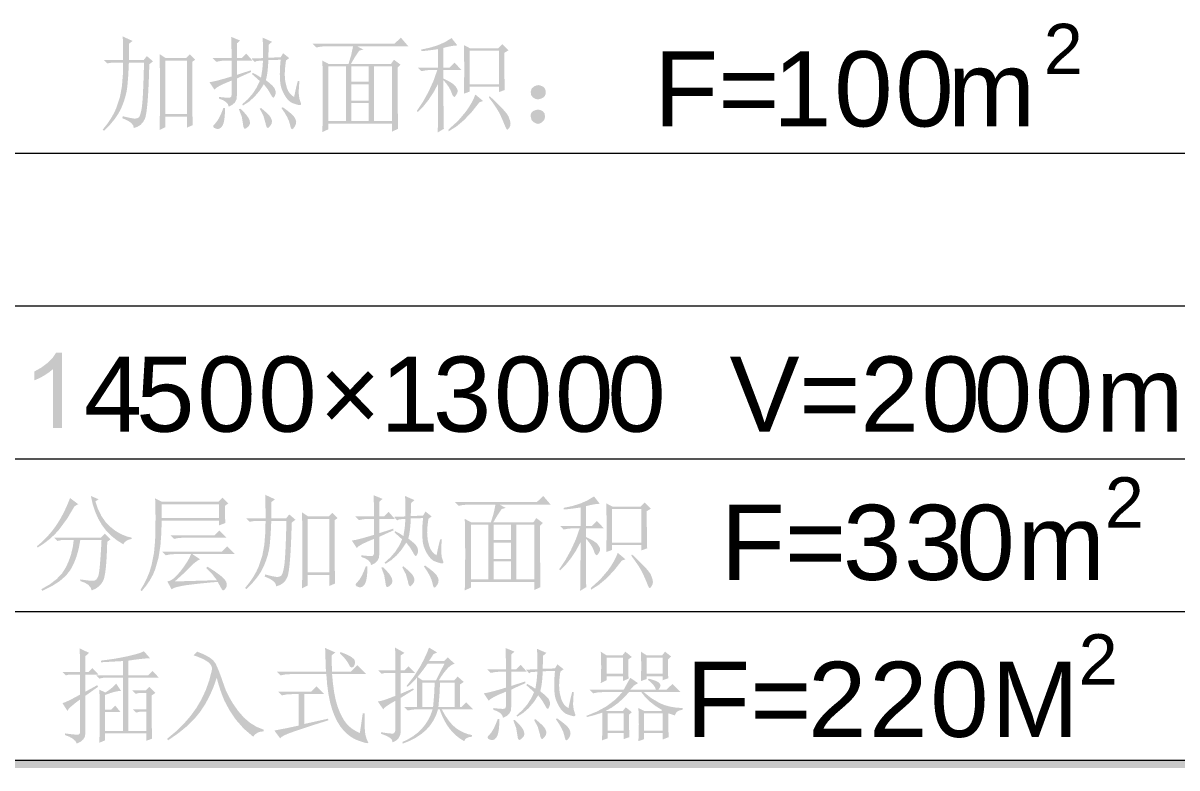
# Model space of a CAD drawing. Header units: millimetres. Extents: x 0 to 383, y 25 to 284.
# Drawn here: x 71.46 to 118.11, y 25.11 to 55.24 of the extents above; entities that cross this region are included whole.
import ezdxf

# ---------------------------------------------------------------- set-up
doc = ezdxf.new("R2010")
doc.units = ezdxf.units.MM

msp = doc.modelspace()

# ---------------------------------------------------------------- hatches: boundary and pattern name
h = msp.add_hatch(color=0)
h.paths.add_polyline_path([(75.50591, 53.74349), (75.504876, 54.026676), (75.501776, 54.280924), (75.496608, 54.506234), (75.489373, 54.702604), (75.886248, 54.520703), (75.73742, 54.404948), (75.73742, 53.74349), (76.332733, 53.74349), (76.465024, 53.908854), (76.713071, 53.69388), (76.564243, 53.578125), (76.550549, 53.123889), (76.534271, 52.720296), (76.515409, 52.367346), (76.493963, 52.065039), (76.469934, 51.813375), (76.44332, 51.612354), (76.414123, 51.461975), (76.382342, 51.36224), (76.304827, 51.227881), (76.204575, 51.122461), (76.081585, 51.04598), (75.935858, 50.998437), (75.91312, 51.103857), (75.828371, 51.205143), (75.68161, 51.302295), (75.472837, 51.395312), (75.489373, 51.477995), (75.663006, 51.434587), (75.803566, 51.403581), (75.911053, 51.384977), (75.985467, 51.378776), (76.052302, 51.387733), (76.123271, 51.417361), (76.159444, 51.456635), (76.193551, 51.533116), (76.22559, 51.646804), (76.255562, 51.7977), (76.269763, 51.900783), (76.283382, 52.040493), (76.296355, 52.216763), (76.308617, 52.42953), (76.320104, 52.678729), (76.330752, 52.964295), (76.340495, 53.286164), (76.349269, 53.644271), (75.73742, 53.644271), (75.713304, 53.13233), (75.676786, 52.690668), (75.646728, 52.48491), (75.597549, 52.272434), (75.528733, 52.052723), (75.439764, 51.82526), (75.320908, 51.592716), (75.162778, 51.358105), (74.965374, 51.121427), (74.728696, 50.882682), (74.679087, 50.932292), (74.855906, 51.1545), (75.006371, 51.374642), (75.130997, 51.592716), (75.230302, 51.808724), (75.374307, 52.242806), (75.4563, 52.685156), (75.493507, 53.148177), (75.50591, 53.644271), (75.059425, 53.644271), (74.860988, 53.611198), (74.728696, 53.74349)])
h.paths.add_polyline_path([(78.300571, 53.677344), (78.300571, 51.87487), (78.317108, 51.114193), (78.085597, 51.014974), (78.085597, 51.461458), (77.209165, 51.461458), (77.209165, 51.03151), (76.977655, 50.915755), (76.984889, 51.20411), (76.990057, 51.556543), (76.993157, 51.973055), (76.994191, 52.453646), (76.993157, 52.934237), (76.990057, 53.350749), (76.984889, 53.703182), (76.977655, 53.991536), (77.225701, 53.826172), (78.052524, 53.826172), (78.201352, 53.975), (78.416326, 53.760026)])
h.paths.add_polyline_path([(77.209165, 53.726953), (77.209165, 51.560677), (78.085597, 51.560677), (78.085597, 53.726953)])
h = msp.add_hatch(color=0)
h.paths.add_polyline_path([(80.698358, 53.809635), (81.161378, 53.826172), (81.160345, 54.094889), (81.157244, 54.322266), (81.152077, 54.508301), (81.144842, 54.652995), (81.525181, 54.48763), (81.392889, 54.371875), (81.385654, 54.17137), (81.380487, 54.016341), (81.377386, 53.906787), (81.376352, 53.842708), (81.872446, 53.859245), (81.971665, 54.024609), (82.219712, 53.826172), (82.08742, 53.726953), (82.050213, 53.41276), (82.037811, 53.164714), (82.05917, 52.887728), (82.126005, 52.61901), (82.178629, 52.497054), (82.245206, 52.395768), (82.325218, 52.315153), (82.418149, 52.255208), (82.458457, 52.450545), (82.496697, 52.623145), (82.532871, 52.773006), (82.566977, 52.90013), (82.633123, 52.90013), (82.609008, 52.611431), (82.605562, 52.376476), (82.629678, 52.185617), (82.682733, 52.023698), (82.698236, 51.98029), (82.695135, 51.949284), (82.673431, 51.93068), (82.633123, 51.924479), (82.605304, 51.928613), (82.555264, 51.941016), (82.48352, 51.961686), (82.390589, 51.990625), (82.290336, 52.037134), (82.196285, 52.110514), (82.108435, 52.210767), (82.026786, 52.337891), (81.957454, 52.474403), (81.906208, 52.603163), (81.872532, 52.724689), (81.85591, 52.839497), (81.843507, 53.037245), (81.839373, 53.18125), (81.847641, 53.458236), (81.872446, 53.760026), (81.376352, 53.74349), (81.36395, 53.50061), (81.34328, 53.284603), (81.314341, 53.095467), (81.277134, 52.933203), (81.423895, 52.817534), (81.533449, 52.718918), (81.605796, 52.637872), (81.640936, 52.574913), (81.66574, 52.487408), (81.674009, 52.437109), (81.66574, 52.379232), (81.640936, 52.304818), (81.607863, 52.242806), (81.57479, 52.222135), (81.533449, 52.255208), (81.475571, 52.354427), (81.355682, 52.556999), (81.194451, 52.767839), (81.011517, 52.490853), (80.809979, 52.255208), (80.589837, 52.060905), (80.351092, 51.907943), (80.318019, 51.957552), (80.548496, 52.165291), (80.743833, 52.391634), (80.90403, 52.63658), (81.029087, 52.90013), (80.714894, 53.18125), (80.747967, 53.230859), (80.946405, 53.123372), (81.078696, 53.032422), (81.13244, 53.371419), (81.161378, 53.726953), (80.896795, 53.710417), (80.830649, 53.660807)])
h.paths.add_polyline_path([(81.905519, 51.808724), (81.955128, 51.841797), (82.132982, 51.711572), (82.27001, 51.602018), (82.366731, 51.513135), (82.423661, 51.444922), (82.48085, 51.337435), (82.500832, 51.246484), (82.484295, 51.138308), (82.434686, 51.042535), (82.376808, 50.972944), (82.335467, 50.948828), (82.311696, 50.960197), (82.289992, 50.994303), (82.270355, 51.051147), (82.252785, 51.130729), (82.212477, 51.272323), (82.141164, 51.43252), (82.038844, 51.61132)])
h.paths.add_polyline_path([(79.888071, 53.826172), (79.887038, 54.121761), (79.883937, 54.363607), (79.878769, 54.551709), (79.871535, 54.686068), (80.235337, 54.53724), (80.103045, 54.421484), (80.103045, 53.826172), (80.301483, 53.826172), (80.483384, 54.008073), (80.731431, 53.726953), (80.103045, 53.726953), (80.103045, 53.148177), (80.212599, 53.184351), (80.342824, 53.226725), (80.493719, 53.275301), (80.665285, 53.330078), (80.681821, 53.263932), (80.503021, 53.185384), (80.346958, 53.115104), (80.213633, 53.053092), (80.103045, 52.999349), (80.103045, 52.304818), (80.088576, 52.15909), (80.028631, 52.0361), (79.923211, 51.935848), (79.772316, 51.858333), (79.74131, 51.959619), (79.664829, 52.048503), (79.542873, 52.124984), (79.375441, 52.189062), (79.375441, 52.255208), (79.511953, 52.240739), (79.624177, 52.230404), (79.71263, 52.224202), (79.777828, 52.222135), (79.825284, 52.22937), (79.859821, 52.251074), (79.880923, 52.287248), (79.888071, 52.337891), (79.888071, 52.916667), (79.621421, 52.807113), (79.416782, 52.709961), (79.274155, 52.625212), (79.19354, 52.552865), (78.995102, 52.850521), (79.143931, 52.877393), (79.342368, 52.924935), (79.590415, 52.993148), (79.888071, 53.082031), (79.888071, 53.726953), (79.673097, 53.726953), (79.466391, 53.714551), (79.276222, 53.677344), (79.127394, 53.826172)])
h.paths.add_polyline_path([(79.557342, 51.808724), (79.623488, 51.808724), (79.617287, 51.559644), (79.598683, 51.358105), (79.567677, 51.20411), (79.524269, 51.097656), (79.471645, 51.027376), (79.413337, 50.981901), (79.349861, 50.96123), (79.281734, 50.965365), (79.177692, 51.006706), (79.143931, 51.064583), (79.164601, 51.118327), (79.226613, 51.180339), (79.309295, 51.281624), (79.391977, 51.420117), (79.47466, 51.595817)])
h.paths.add_polyline_path([(80.251873, 51.775651), (80.392433, 51.635091), (80.49992, 51.511068), (80.574334, 51.403581), (80.615675, 51.31263), (80.631178, 51.235029), (80.628078, 51.167247), (80.606374, 51.108767), (80.566066, 51.059071), (80.483384, 50.98948), (80.433774, 50.965365), (80.403802, 50.977767), (80.380031, 51.014974), (80.362461, 51.076986), (80.351092, 51.163802), (80.301483, 51.45319), (80.185727, 51.759115)])
h.paths.add_polyline_path([(81.078696, 51.808724), (81.233725, 51.678585), (81.351548, 51.569634), (81.432163, 51.482387), (81.475571, 51.417361), (81.512778, 51.325722), (81.525181, 51.263021), (81.505199, 51.167936), (81.44801, 51.08112), (81.389444, 51.019108), (81.359816, 50.998437), (81.32881, 51.01084), (81.301938, 51.048047), (81.279201, 51.110059), (81.260597, 51.196875), (81.177915, 51.490397), (81.029087, 51.775651)])
h = msp.add_hatch(color=0)
h.paths.add_polyline_path([(84.733253, 52.007161), (84.733253, 51.279557), (85.427785, 51.279557), (85.427785, 52.007161)])
h.paths.add_polyline_path([(84.617498, 53.594661), (84.729119, 53.962598), (84.799399, 54.305729), (83.741066, 54.305729), (83.509556, 54.293327), (83.311118, 54.25612), (83.16229, 54.404948), (86.469582, 54.404948), (86.734165, 54.652995), (87.031821, 54.305729), (84.964764, 54.305729), (85.212811, 54.173437), (85.047446, 54.123828), (84.865545, 53.850977), (84.716717, 53.594661), (86.33729, 53.594661), (86.453045, 53.760026), (86.717628, 53.561589), (86.601873, 53.445833), (86.602907, 52.732699), (86.606007, 52.081576), (86.611175, 51.492464), (86.61841, 50.965365), (86.370363, 50.849609), (86.370363, 51.180339), (83.807212, 51.180339), (83.807212, 50.948828), (83.559165, 50.833073), (83.5664, 51.142184), (83.571567, 51.491086), (83.574668, 51.880296), (83.575701, 52.31033), (83.574668, 52.737091), (83.571567, 53.115793), (83.5664, 53.445919), (83.559165, 53.726953), (83.807212, 53.594661)])
h.paths.add_polyline_path([(83.807212, 53.495443), (83.807212, 51.279557), (84.51828, 51.279557), (84.51828, 53.495443)])
h.paths.add_polyline_path([(85.642759, 53.495443), (85.642759, 51.279557), (86.370363, 51.279557), (86.370363, 53.495443)])
h.paths.add_polyline_path([(84.733253, 53.495443), (84.733253, 52.867057), (85.427785, 52.867057), (85.427785, 53.495443)])
h.paths.add_polyline_path([(84.733253, 52.767839), (84.733253, 52.10638), (85.427785, 52.10638), (85.427785, 52.767839)])
h = msp.add_hatch(color=0)
h.paths.add_polyline_path([(89.28078, 52.3875), (89.297316, 53.363151), (89.28078, 54.355339), (89.528826, 54.223047), (90.669842, 54.223047), (90.835207, 54.388411), (91.083253, 54.140365), (90.917889, 54.041146), (90.918147, 53.73548), (90.918922, 53.463403), (90.920214, 53.224917), (90.922023, 53.02002), (90.924348, 52.848712), (90.927191, 52.710994), (90.93055, 52.606866), (90.934425, 52.536328), (90.702915, 52.453646), (90.702915, 52.66862), (89.51229, 52.66862), (89.51229, 52.470182)])
h.paths.add_polyline_path([(89.51229, 54.123828), (89.51229, 52.767839), (90.702915, 52.767839), (90.702915, 54.123828)])
h.paths.add_polyline_path([(89.7438, 52.354427), (90.057993, 52.089844), (89.909165, 52.040234), (89.596006, 51.644393), (89.284914, 51.316764), (88.975889, 51.057349), (88.668931, 50.866146), (88.652394, 50.932292), (89.032733, 51.275423), (89.346925, 51.643359), (89.47715, 51.830428), (89.586704, 52.011296), (89.675587, 52.185962)])
h.paths.add_polyline_path([(90.322576, 52.288281), (90.482773, 52.137914), (90.624367, 52.001046), (90.747357, 51.877744), (90.851743, 51.768072), (90.937526, 51.672094), (91.004705, 51.589874), (91.053281, 51.521478), (91.083253, 51.46697), (91.145265, 51.300917), (91.165936, 51.180339), (91.153533, 51.088699), (91.116326, 51.009462), (91.070851, 50.952273), (91.033644, 50.932292), (90.996437, 50.965365), (90.950962, 51.064583), (90.860011, 51.287826), (90.752524, 51.527604), (90.680177, 51.665063), (90.578891, 51.829395), (90.448667, 52.020597), (90.289503, 52.238672)])
h.paths.add_polyline_path([(88.453957, 52.933203), (88.454215, 52.562425), (88.45499, 52.227303), (88.456282, 51.927838), (88.458091, 51.66403), (88.460416, 51.435878), (88.463258, 51.243384), (88.466617, 51.086546), (88.470493, 50.965365), (88.222446, 50.816536), (88.226322, 50.955804), (88.229681, 51.125562), (88.232523, 51.325808), (88.234849, 51.556543), (88.236657, 51.817767), (88.237949, 52.109481), (88.238724, 52.431683), (88.238983, 52.784375), (88.057082, 52.446411), (87.858644, 52.143587), (87.64367, 51.875903), (87.41216, 51.643359), (87.379087, 51.692969), (87.619554, 52.049192), (87.84762, 52.459158), (88.049502, 52.900819), (88.20591, 53.346615), (87.957863, 53.346615), (87.751157, 53.334212), (87.560988, 53.297005), (87.41216, 53.445833), (88.238983, 53.445833), (88.238983, 54.189974), (88.035377, 54.160002), (87.85451, 54.13623), (87.69638, 54.11866), (87.560988, 54.107292), (87.560988, 54.173437), (87.908253, 54.248541), (88.222446, 54.344314), (88.511834, 54.471783), (88.784686, 54.636458), (89.016196, 54.338802), (88.906642, 54.332601), (88.776418, 54.313997), (88.625522, 54.282992), (88.453957, 54.239583), (88.453957, 53.445833), (88.702003, 53.445833), (88.900441, 53.644271), (89.181561, 53.346615), (88.453957, 53.346615), (88.453957, 52.999349), (88.632843, 52.911585), (88.772972, 52.830539), (88.874861, 52.756728), (88.939026, 52.690668), (89.008617, 52.582492), (89.032733, 52.503255), (89.016885, 52.420573), (88.972099, 52.337891), (88.925935, 52.275879), (88.900441, 52.255208), (88.868402, 52.265544), (88.838429, 52.296549), (88.810524, 52.348226), (88.784686, 52.420573), (88.733009, 52.54563), (88.660662, 52.672754), (88.567645, 52.801945)])
h = msp.add_hatch(color=0)
h.paths.add_polyline_path([(92.472316, 51.676432), (92.543285, 51.586171), (92.56051, 51.450434), (92.526748, 51.317453), (92.439243, 51.229948), (92.340024, 51.180339), (92.273878, 51.163802), (92.207733, 51.180339), (92.108514, 51.229948), (92.018252, 51.320898), (91.981734, 51.461458), (91.984835, 51.536992), (92.002405, 51.598573), (92.034444, 51.646718), (92.080953, 51.681944), (92.183617, 51.726731), (92.273878, 51.742578), (92.373097, 51.726042)])
h.paths.add_polyline_path([(92.472316, 52.674132), (92.522959, 52.637958), (92.559132, 52.587316), (92.580836, 52.522203), (92.588071, 52.442622), (92.579803, 52.36304), (92.554998, 52.297928), (92.513657, 52.247285), (92.45578, 52.211111), (92.344158, 52.169081), (92.273878, 52.15599), (92.183617, 52.173215), (92.080953, 52.227648), (92.002405, 52.322732), (91.981734, 52.459158), (92.018252, 52.59145), (92.108514, 52.674132), (92.211867, 52.718918), (92.290415, 52.734766), (92.368963, 52.718918)])
h = msp.add_hatch(color=0)
h.dxf.hatch_style = 2
h.paths.add_polyline_path([(0.338667, 49.959948), (382.982611, 49.959948), (382.982611, 50.002281), (0.338667, 50.002281)])
h = msp.add_hatch(color=0)
h.dxf.hatch_style = 2
h.paths.add_polyline_path([(0.338667, 43.779281), (382.982611, 43.779281), (382.982611, 43.821615), (0.338667, 43.821615)])
h = msp.add_hatch(color=0)
h.dxf.hatch_style = 2
h.paths.add_polyline_path([(73.033731, 38.868615), (72.664417, 38.868615), (72.664417, 41.23884), (72.503876, 41.109305), (72.306127, 40.979769), (72.100799, 40.867459), (71.920276, 40.792356), (71.920276, 41.150646), (72.208975, 41.312565), (72.460467, 41.503424), (72.661661, 41.70944), (72.796709, 41.911323), (73.033731, 41.911323)])
h = msp.add_hatch(color=0)
h.dxf.hatch_style = 2
h.paths.add_polyline_path([(0.338667, 37.598615), (343.824278, 37.598615), (343.824278, 37.640948), (0.338667, 37.640948)])
h = msp.add_hatch(color=0)
h.paths.add_polyline_path([(73.358816, 36.028312), (73.689545, 35.780266), (73.540717, 35.697583), (73.24375, 35.197355), (72.917844, 34.755005), (72.73689, 34.554501), (72.532682, 34.366398), (72.304703, 34.190699), (72.052436, 34.027401), (72.019363, 34.07701), (72.228136, 34.257964), (72.424506, 34.453904), (72.608474, 34.665347), (72.78004, 34.892809), (72.940237, 35.14077), (73.090099, 35.413018), (73.229625, 35.709038)])
h.paths.add_polyline_path([(74.516368, 35.978703), (74.384076, 35.896021), (74.489496, 35.583895), (74.623855, 35.308977), (74.787153, 35.071265), (74.979389, 34.87076), (75.189195, 34.706429), (75.405203, 34.577238), (75.627411, 34.483187), (75.855821, 34.424276), (75.855821, 34.374667), (75.7411, 34.348828), (75.644981, 34.304387), (75.567467, 34.241341), (75.508556, 34.159693), (75.249226, 34.320923), (75.017285, 34.506958), (74.813249, 34.717798), (74.637635, 34.953443), (74.489755, 35.211825), (74.368229, 35.490878), (74.272541, 35.790601), (74.202175, 36.110995)])
h.paths.add_polyline_path([(72.713894, 34.424276), (74.59905, 34.424276), (74.764415, 34.589641), (74.995925, 34.35813), (74.863634, 34.258911), (74.853815, 33.948358), (74.840896, 33.669972), (74.824876, 33.423885), (74.805756, 33.210224), (74.783535, 33.02912), (74.758214, 32.880701), (74.729792, 32.765097), (74.698269, 32.682436), (74.619721, 32.555398), (74.516368, 32.44748), (74.388211, 32.3592), (74.235248, 32.291073), (74.187706, 32.414063), (74.094688, 32.518449), (73.956196, 32.604232), (73.772227, 32.671411), (73.772227, 32.737557), (73.960416, 32.709566), (74.111914, 32.691393), (74.227238, 32.682522), (74.306906, 32.682436), (74.365731, 32.696991), (74.417838, 32.732734), (74.462711, 32.790181), (74.499832, 32.869849), (74.516368, 32.932377), (74.532905, 33.029012), (74.549441, 33.159754), (74.565977, 33.324602), (74.582514, 33.523556), (74.59905, 33.756617), (74.615587, 34.023784), (74.632123, 34.325057), (73.772227, 34.325057), (73.710216, 33.983045), (73.623399, 33.668422), (73.511778, 33.381704), (73.375352, 33.123408), (73.192418, 32.887677), (72.94127, 32.667966), (72.62191, 32.463758), (72.234337, 32.274536), (72.201264, 32.340682), (72.542414, 32.539206), (72.82207, 32.754783), (73.040748, 32.98793), (73.198964, 33.239163), (73.314633, 33.502627), (73.40498, 33.771775), (73.46949, 34.046091), (73.507644, 34.325057), (72.995014, 34.325057), (72.846186, 34.291984)])
h = msp.add_hatch(color=0)
h.paths.add_polyline_path([(77.410248, 34.523495), (79.196186, 34.523495), (79.394623, 34.721932), (79.69228, 34.424276), (77.955951, 34.424276), (77.732709, 34.411874), (77.559076, 34.374667)])
h.paths.add_polyline_path([(78.915066, 33.250187), (79.205143, 33.068286), (79.449745, 32.886385), (79.548877, 32.798535), (79.622689, 32.716887), (79.670662, 32.641439), (79.69228, 32.572193), (79.688145, 32.455748), (79.64267, 32.368243), (79.588927, 32.311054), (79.559988, 32.291073), (79.518647, 32.303475), (79.493842, 32.340682), (79.419428, 32.472974), (79.328477, 32.638339), (78.95856, 32.605266), (78.626367, 32.572193), (78.332414, 32.53912), (78.077219, 32.506047), (77.862159, 32.470907), (77.687923, 32.431633), (77.553995, 32.388225), (77.459858, 32.340682), (77.294493, 32.654875), (77.408181, 32.686914), (77.534272, 32.766496), (77.672765, 32.89362), (77.82366, 33.068286), (77.968354, 33.260523), (78.088243, 33.440357), (78.183328, 33.607788), (78.253608, 33.762818), (77.625222, 33.762818), (77.418516, 33.750415), (77.228347, 33.713208), (77.079519, 33.862036), (79.493842, 33.862036), (79.708816, 34.07701), (80.023009, 33.762818), (78.303217, 33.762818), (78.61741, 33.547844), (78.535761, 33.509603), (78.439643, 33.444491), (78.329055, 33.352507), (78.203998, 33.233651), (77.918744, 32.948397), (77.592149, 32.654875), (79.295405, 32.704484), (79.113503, 32.944263), (78.865457, 33.200578)])
h.paths.add_polyline_path([(77.062983, 35.780266), (77.062983, 35.218026), (79.378087, 35.218026), (79.378087, 35.780266)])
h.paths.add_polyline_path([(76.203087, 32.307609), (76.348814, 32.549455), (76.471804, 32.795435), (76.572057, 33.045549), (76.649571, 33.299797), (76.752924, 33.808982), (76.798399, 34.314033), (76.810802, 34.797724), (76.814936, 35.240075), (76.810802, 35.644529), (76.798399, 36.011776), (77.062983, 35.879484), (79.36155, 35.879484), (79.526915, 36.044849), (79.758425, 35.813339), (79.626134, 35.71412), (79.626134, 35.339293), (79.630268, 35.164972), (79.64267, 35.019589), (79.378087, 34.92037), (79.378087, 35.118807), (77.062983, 35.118807), (77.05058, 34.618579), (77.013373, 34.110083), (76.935514, 33.61399), (76.803911, 33.150969), (76.710808, 32.927727), (76.588248, 32.704484), (76.435717, 32.481242), (76.252696, 32.258)])
h = msp.add_hatch(color=0)
h.paths.add_polyline_path([(81.263243, 35.20149), (81.26221, 35.484676), (81.259109, 35.738924), (81.253941, 35.964234), (81.246707, 36.160604), (81.643582, 35.978703), (81.494753, 35.862948), (81.494753, 35.20149), (82.090066, 35.20149), (82.222358, 35.366854), (82.470405, 35.15188), (82.321576, 35.036125), (82.307882, 34.581889), (82.291604, 34.178296), (82.272742, 33.825346), (82.251296, 33.523039), (82.227267, 33.271375), (82.200654, 33.070354), (82.171456, 32.919975), (82.139675, 32.82024), (82.062161, 32.685881), (81.961908, 32.580461), (81.838919, 32.50398), (81.693191, 32.456437), (81.670453, 32.561857), (81.585704, 32.663143), (81.438943, 32.760295), (81.23017, 32.853312), (81.246707, 32.935995), (81.420339, 32.892587), (81.560899, 32.861581), (81.668386, 32.842977), (81.7428, 32.836776), (81.809635, 32.845733), (81.880604, 32.875361), (81.916778, 32.914635), (81.950884, 32.991116), (81.982924, 33.104804), (82.012896, 33.2557), (82.027096, 33.358783), (82.040715, 33.498493), (82.053688, 33.674763), (82.06595, 33.88753), (82.077438, 34.136729), (82.088085, 34.422295), (82.097828, 34.744164), (82.106602, 35.102271), (81.494753, 35.102271), (81.470638, 34.59033), (81.43412, 34.148668), (81.404061, 33.94291), (81.354883, 33.730434), (81.286067, 33.510723), (81.197097, 33.28326), (81.078241, 33.050716), (80.920112, 32.816105), (80.722708, 32.579427), (80.48603, 32.340682), (80.43642, 32.390292), (80.61324, 32.6125), (80.763704, 32.832642), (80.888331, 33.050716), (80.987635, 33.266724), (81.13164, 33.700806), (81.213634, 34.143156), (81.250841, 34.606177), (81.263243, 35.102271), (80.816759, 35.102271), (80.618321, 35.069198), (80.48603, 35.20149)])
h.paths.add_polyline_path([(84.057905, 35.135344), (84.057905, 33.33287), (84.074441, 32.572193), (83.842931, 32.472974), (83.842931, 32.919458), (82.966498, 32.919458), (82.966498, 32.48951), (82.734988, 32.373755), (82.742223, 32.66211), (82.74739, 33.014543), (82.750491, 33.431055), (82.751524, 33.911646), (82.750491, 34.392237), (82.74739, 34.808749), (82.742223, 35.161182), (82.734988, 35.449536), (82.983035, 35.284172), (83.809858, 35.284172), (83.958686, 35.433), (84.17366, 35.218026)])
h.paths.add_polyline_path([(82.966498, 35.184953), (82.966498, 33.018677), (83.842931, 33.018677), (83.842931, 35.184953)])
h = msp.add_hatch(color=0)
h.paths.add_polyline_path([(86.455691, 35.267635), (86.918712, 35.284172), (86.917678, 35.552889), (86.914578, 35.780266), (86.90941, 35.966301), (86.902175, 36.110995), (87.282514, 35.94563), (87.150222, 35.829875), (87.142988, 35.62937), (87.13782, 35.474341), (87.134719, 35.364787), (87.133686, 35.300708), (87.62978, 35.317245), (87.728998, 35.482609), (87.977045, 35.284172), (87.844753, 35.184953), (87.807546, 34.87076), (87.795144, 34.622714), (87.816504, 34.345728), (87.883339, 34.07701), (87.935962, 33.955054), (88.002539, 33.853768), (88.082551, 33.773153), (88.175483, 33.713208), (88.21579, 33.908545), (88.254031, 34.081145), (88.290204, 34.231006), (88.324311, 34.35813), (88.390457, 34.35813), (88.366341, 34.069431), (88.362896, 33.834476), (88.387012, 33.643617), (88.440066, 33.481698), (88.455569, 33.43829), (88.452468, 33.407284), (88.430764, 33.38868), (88.390457, 33.382479), (88.362637, 33.386613), (88.312597, 33.399016), (88.240853, 33.419686), (88.147922, 33.448625), (88.04767, 33.495134), (87.953618, 33.568514), (87.865769, 33.668767), (87.78412, 33.795891), (87.714787, 33.932403), (87.663541, 34.061163), (87.629866, 34.182689), (87.613243, 34.297497), (87.600841, 34.495245), (87.596707, 34.63925), (87.604975, 34.916236), (87.62978, 35.218026), (87.133686, 35.20149), (87.121283, 34.95861), (87.100613, 34.742603), (87.071674, 34.553467), (87.034467, 34.391203), (87.181228, 34.275534), (87.290782, 34.176918), (87.363129, 34.095872), (87.398269, 34.032913), (87.423074, 33.945408), (87.431342, 33.895109), (87.423074, 33.837232), (87.398269, 33.762818), (87.365196, 33.700806), (87.332123, 33.680135), (87.290782, 33.713208), (87.232905, 33.812427), (87.113015, 34.014999), (86.951785, 34.225839), (86.76885, 33.948853), (86.567312, 33.713208), (86.34717, 33.518905), (86.108425, 33.365943), (86.075352, 33.415552), (86.305829, 33.623291), (86.501166, 33.849634), (86.661363, 34.09458), (86.78642, 34.35813), (86.472227, 34.63925), (86.5053, 34.688859), (86.703738, 34.581372), (86.83603, 34.490422), (86.889773, 34.829419), (86.918712, 35.184953), (86.654128, 35.168417), (86.587983, 35.118807)])
h.paths.add_polyline_path([(87.662852, 33.266724), (87.712462, 33.299797), (87.890315, 33.169572), (88.027344, 33.060018), (88.124065, 32.971135), (88.180995, 32.902922), (88.238183, 32.795435), (88.258165, 32.704484), (88.241628, 32.596308), (88.192019, 32.500535), (88.134141, 32.430944), (88.0928, 32.406828), (88.069029, 32.418197), (88.047325, 32.452303), (88.027688, 32.509147), (88.010118, 32.588729), (87.96981, 32.730323), (87.898497, 32.89052), (87.796178, 33.06932)])
h.paths.add_polyline_path([(85.645405, 35.284172), (85.644371, 35.579761), (85.64127, 35.821607), (85.636103, 36.009709), (85.628868, 36.144068), (85.99267, 35.99524), (85.860378, 35.879484), (85.860378, 35.284172), (86.058816, 35.284172), (86.240717, 35.466073), (86.488764, 35.184953), (85.860378, 35.184953), (85.860378, 34.606177), (85.969933, 34.642351), (86.100157, 34.684725), (86.251052, 34.733301), (86.422618, 34.788078), (86.439155, 34.721932), (86.260354, 34.643384), (86.104291, 34.573104), (85.970966, 34.511092), (85.860378, 34.457349), (85.860378, 33.762818), (85.845909, 33.61709), (85.785964, 33.4941), (85.680544, 33.393848), (85.529649, 33.316333), (85.498643, 33.417619), (85.422162, 33.506503), (85.300206, 33.582984), (85.132774, 33.647062), (85.132774, 33.713208), (85.269286, 33.698739), (85.38151, 33.688404), (85.469963, 33.682202), (85.535161, 33.680135), (85.582618, 33.68737), (85.617155, 33.709074), (85.638256, 33.745248), (85.645405, 33.795891), (85.645405, 34.374667), (85.378754, 34.265113), (85.174115, 34.167961), (85.031488, 34.083212), (84.950873, 34.010865), (84.752436, 34.308521), (84.901264, 34.335393), (85.099701, 34.382935), (85.347748, 34.451148), (85.645405, 34.540031), (85.645405, 35.184953), (85.430431, 35.184953), (85.223725, 35.172551), (85.033556, 35.135344), (84.884727, 35.284172)])
h.paths.add_polyline_path([(85.314675, 33.266724), (85.380821, 33.266724), (85.37462, 33.017644), (85.356016, 32.816105), (85.325011, 32.66211), (85.281602, 32.555656), (85.228979, 32.485376), (85.17067, 32.439901), (85.107194, 32.41923), (85.039068, 32.423365), (84.935026, 32.464706), (84.901264, 32.522583), (84.921934, 32.576327), (84.983946, 32.638339), (85.066628, 32.739624), (85.149311, 32.878117), (85.231993, 33.053817)])
h.paths.add_polyline_path([(86.009207, 33.233651), (86.149766, 33.093091), (86.257253, 32.969068), (86.331668, 32.861581), (86.373009, 32.77063), (86.388512, 32.693029), (86.385411, 32.625247), (86.363707, 32.566767), (86.323399, 32.517071), (86.240717, 32.44748), (86.191108, 32.423365), (86.161135, 32.435767), (86.137364, 32.472974), (86.119794, 32.534986), (86.108425, 32.621802), (86.058816, 32.91119), (85.943061, 33.217115)])
h.paths.add_polyline_path([(86.83603, 33.266724), (86.991059, 33.136585), (87.108881, 33.027634), (87.189496, 32.940387), (87.232905, 32.875361), (87.270112, 32.783722), (87.282514, 32.721021), (87.262532, 32.625936), (87.205344, 32.53912), (87.146777, 32.477108), (87.117149, 32.456437), (87.086143, 32.46884), (87.059272, 32.506047), (87.036534, 32.568059), (87.017931, 32.654875), (86.935248, 32.948397), (86.78642, 33.233651)])
h = msp.add_hatch(color=0)
h.paths.add_polyline_path([(90.490587, 33.465161), (90.490587, 32.737557), (91.185118, 32.737557), (91.185118, 33.465161)])
h.paths.add_polyline_path([(90.374832, 35.052661), (90.486453, 35.420598), (90.556733, 35.763729), (89.498399, 35.763729), (89.266889, 35.751327), (89.068451, 35.71412), (88.919623, 35.862948), (92.226915, 35.862948), (92.491498, 36.110995), (92.789155, 35.763729), (90.722097, 35.763729), (90.970144, 35.631437), (90.80478, 35.581828), (90.622878, 35.308977), (90.47405, 35.052661), (92.094623, 35.052661), (92.210378, 35.218026), (92.474962, 35.019589), (92.359207, 34.903833), (92.36024, 34.190699), (92.363341, 33.539576), (92.368508, 32.950464), (92.375743, 32.423365), (92.127696, 32.307609), (92.127696, 32.638339), (89.564545, 32.638339), (89.564545, 32.406828), (89.316498, 32.291073), (89.323733, 32.600184), (89.328901, 32.949086), (89.332001, 33.338296), (89.333035, 33.76833), (89.332001, 34.195091), (89.328901, 34.573793), (89.323733, 34.903919), (89.316498, 35.184953), (89.564545, 35.052661)])
h.paths.add_polyline_path([(89.564545, 34.953443), (89.564545, 32.737557), (90.275613, 32.737557), (90.275613, 34.953443)])
h.paths.add_polyline_path([(91.400092, 34.953443), (91.400092, 32.737557), (92.127696, 32.737557), (92.127696, 34.953443)])
h.paths.add_polyline_path([(90.490587, 34.953443), (90.490587, 34.325057), (91.185118, 34.325057), (91.185118, 34.953443)])
h.paths.add_polyline_path([(90.490587, 34.225839), (90.490587, 33.56438), (91.185118, 33.56438), (91.185118, 34.225839)])
h = msp.add_hatch(color=0)
h.paths.add_polyline_path([(95.038113, 33.8455), (95.054649, 34.821151), (95.038113, 35.813339), (95.28616, 35.681047), (96.427175, 35.681047), (96.59254, 35.846411), (96.840587, 35.598365), (96.675222, 35.499146), (96.675481, 35.19348), (96.676256, 34.921403), (96.677548, 34.682917), (96.679356, 34.47802), (96.681682, 34.306712), (96.684524, 34.168994), (96.687883, 34.064866), (96.691759, 33.994328), (96.460248, 33.911646), (96.460248, 34.12662), (95.269623, 34.12662), (95.269623, 33.928182)])
h.paths.add_polyline_path([(95.269623, 35.581828), (95.269623, 34.225839), (96.460248, 34.225839), (96.460248, 35.581828)])
h.paths.add_polyline_path([(95.501134, 33.812427), (95.815326, 33.547844), (95.666498, 33.498234), (95.353339, 33.102393), (95.042247, 32.774764), (94.733222, 32.515349), (94.426264, 32.324146), (94.409727, 32.390292), (94.790066, 32.733423), (95.104259, 33.101359), (95.234483, 33.288428), (95.344037, 33.469296), (95.432921, 33.643962)])
h.paths.add_polyline_path([(96.07991, 33.746281), (96.240107, 33.595914), (96.3817, 33.459046), (96.50469, 33.335744), (96.609076, 33.226072), (96.694859, 33.130094), (96.762039, 33.047874), (96.810614, 32.979478), (96.840587, 32.92497), (96.902599, 32.758917), (96.923269, 32.638339), (96.910867, 32.546699), (96.87366, 32.467462), (96.828184, 32.410273), (96.790977, 32.390292), (96.75377, 32.423365), (96.708295, 32.522583), (96.617345, 32.745826), (96.509858, 32.985604), (96.437511, 33.123063), (96.336225, 33.287395), (96.206, 33.478597), (96.046837, 33.696672)])
h.paths.add_polyline_path([(94.21129, 34.391203), (94.211548, 34.020425), (94.212323, 33.685303), (94.213615, 33.385838), (94.215424, 33.12203), (94.217749, 32.893878), (94.220592, 32.701384), (94.223951, 32.544546), (94.227826, 32.423365), (93.97978, 32.274536), (93.983655, 32.413804), (93.987014, 32.583562), (93.989856, 32.783808), (93.992182, 33.014543), (93.993991, 33.275767), (93.995282, 33.567481), (93.996058, 33.889683), (93.996316, 34.242375), (93.814415, 33.904411), (93.615977, 33.601587), (93.401003, 33.333903), (93.169493, 33.101359), (93.13642, 33.150969), (93.376888, 33.507192), (93.604953, 33.917158), (93.806836, 34.358819), (93.963243, 34.804615), (93.715196, 34.804615), (93.50849, 34.792212), (93.318321, 34.755005), (93.169493, 34.903833), (93.996316, 34.903833), (93.996316, 35.647974), (93.792711, 35.618002), (93.611843, 35.59423), (93.453713, 35.57666), (93.318321, 35.565292), (93.318321, 35.631437), (93.665587, 35.706541), (93.97978, 35.802314), (94.269168, 35.929783), (94.542019, 36.094458), (94.77353, 35.796802), (94.663975, 35.790601), (94.533751, 35.771997), (94.382856, 35.740992), (94.21129, 35.697583), (94.21129, 34.903833), (94.459337, 34.903833), (94.657774, 35.102271), (94.938894, 34.804615), (94.21129, 34.804615), (94.21129, 34.457349), (94.390177, 34.369585), (94.530306, 34.288539), (94.632194, 34.214728), (94.696359, 34.148668), (94.76595, 34.040492), (94.790066, 33.961255), (94.774219, 33.878573), (94.729432, 33.795891), (94.683268, 33.733879), (94.657774, 33.713208), (94.625735, 33.723544), (94.595763, 33.754549), (94.567857, 33.806226), (94.542019, 33.878573), (94.490343, 34.00363), (94.417996, 34.130754), (94.324978, 34.259945)])
h = msp.add_hatch(color=0)
h.dxf.hatch_style = 2
h.paths.add_polyline_path([(0.338667, 31.417948), (382.982611, 31.417948), (382.982611, 31.460281), (0.338667, 31.460281)])
h = msp.add_hatch(color=0)
h.paths.add_polyline_path([(76.658832, 28.045172), (76.65909, 27.724778), (76.659865, 27.433323), (76.661157, 27.170807), (76.662966, 26.937229), (76.665291, 26.73259), (76.668133, 26.556891), (76.671492, 26.41013), (76.675368, 26.292307), (76.443858, 26.209625), (76.443858, 26.507281), (74.773675, 26.507281), (74.773675, 26.226161), (74.542165, 26.126943), (74.5494, 26.340883), (74.554567, 26.602366), (74.557668, 26.911391), (74.558701, 27.267958), (74.557668, 27.616257), (74.554567, 27.900478), (74.5494, 28.120619), (74.542165, 28.276682), (74.790212, 28.160927), (74.947308, 28.270481), (75.071332, 28.367633), (75.162282, 28.452382), (75.22016, 28.524729), (75.418597, 28.227073), (75.297674, 28.216738), (75.14988, 28.185732), (74.975213, 28.134055), (74.773675, 28.061708), (74.773675, 27.466396), (75.021722, 27.466396), (75.187087, 27.63176), (75.402061, 27.367177), (74.773675, 27.367177), (74.773675, 26.6065), (75.50128, 26.6065), (75.50128, 28.75624), (74.690993, 28.75624), (74.542165, 28.723167), (74.409873, 28.855458), (75.50128, 28.855458), (75.50128, 29.434234), (74.608311, 29.384625), (74.608311, 29.450771), (75.179508, 29.529319), (75.705229, 29.632672), (75.934586, 29.688482), (76.117952, 29.740159), (76.254808, 29.787701), (76.344639, 29.831109), (76.592686, 29.54999), (76.401483, 29.537587), (76.191677, 29.516917), (75.963267, 29.487978), (75.716253, 29.450771), (75.716253, 28.855458), (76.510003, 28.855458), (76.691905, 29.037359), (76.956488, 28.75624), (75.716253, 28.75624), (75.716253, 26.6065), (76.443858, 26.6065), (76.443858, 27.383714), (76.179274, 27.383714), (76.030446, 27.350641), (75.898155, 27.482932), (76.443858, 27.482932), (76.443858, 28.144391), (76.162738, 28.144391), (76.01391, 28.111318), (75.881618, 28.243609), (76.410785, 28.243609), (76.559613, 28.392437), (76.80766, 28.144391)])
h.paths.add_polyline_path([(73.979925, 28.194), (74.459483, 28.458583), (74.492556, 28.392437), (73.979925, 28.028635), (73.979925, 26.507281), (73.958221, 26.376023), (73.893109, 26.263368), (73.784588, 26.169317), (73.63266, 26.09387), (73.577883, 26.196189), (73.479697, 26.288173), (73.338104, 26.369822), (73.153102, 26.441135), (73.153102, 26.507281), (73.37333, 26.479376), (73.538264, 26.461806), (73.648421, 26.454571), (73.704318, 26.457672), (73.749104, 26.494879), (73.764951, 26.573427), (73.764951, 27.879807), (73.559279, 27.726845), (73.405283, 27.598687), (73.302964, 27.495335), (73.252321, 27.416786), (73.053884, 27.730979), (73.166538, 27.771287), (73.322601, 27.8426), (73.522072, 27.94492), (73.764951, 28.078245), (73.764951, 28.888531), (73.335003, 28.888531), (73.186175, 28.855458), (73.053884, 28.98775), (73.764951, 28.98775), (73.760817, 29.50038), (73.748415, 29.946865), (74.128753, 29.764964), (73.979925, 29.632672), (73.979925, 28.98775), (74.095681, 28.98775), (74.261045, 29.153115), (74.509092, 28.888531), (73.979925, 28.888531)])
h = msp.add_hatch(color=0)
h.paths.add_polyline_path([(82.826931, 26.88762), (83.786045, 27.102594), (83.802582, 27.036448), (83.333446, 26.888739), (82.935107, 26.760151), (82.608081, 26.6512), (82.352885, 26.562403), (82.157462, 26.490228), (82.009065, 26.423221), (81.907176, 26.362415), (81.85128, 26.308844), (81.619769, 26.623036), (82.128265, 26.722255), (82.59542, 26.821474), (82.59542, 28.094781), (82.3143, 28.094781), (82.107595, 28.082379), (81.917425, 28.045172), (81.768597, 28.194), (83.10805, 28.194), (83.323024, 28.408974), (83.637217, 28.094781), (82.826931, 28.094781)])
h.paths.add_polyline_path([(84.298675, 29.798036), (84.444489, 29.741279), (84.568082, 29.687104), (84.669971, 29.636031), (84.750672, 29.588575), (84.854025, 29.492801), (84.882964, 29.384625), (84.865738, 29.285406), (84.827842, 29.21926), (84.782367, 29.182053), (84.74516, 29.169651), (84.683148, 29.202724), (84.629405, 29.301943), (84.56946, 29.404262), (84.488845, 29.512783), (84.387559, 29.627504), (84.265602, 29.748427)])
h.paths.add_polyline_path([(83.934873, 29.665745), (83.939007, 29.310211), (83.95141, 29.004286), (84.712087, 29.004286), (84.97667, 29.26887), (85.340472, 28.905068), (83.95141, 28.905068), (83.989736, 28.507245), (84.038915, 28.157482), (84.099463, 27.856295), (84.171896, 27.6042), (84.253545, 27.390173), (84.341395, 27.202502), (84.435446, 27.040668), (84.535698, 26.904156), (84.647233, 26.787368), (84.774788, 26.685048), (84.917845, 26.597198), (85.075889, 26.523818), (85.129632, 26.88762), (85.191644, 27.317568), (85.274326, 27.317568), (85.269245, 27.022151), (85.270881, 26.781511), (85.279752, 26.596681), (85.296375, 26.468696), (85.345295, 26.287484), (85.406618, 26.160016), (85.414886, 26.122809), (85.373545, 26.110406), (85.325055, 26.117555), (85.246077, 26.138656), (85.137125, 26.173193), (84.998719, 26.220649), (84.847737, 26.286709), (84.700373, 26.377057), (84.55611, 26.491175), (84.414431, 26.628549), (84.280072, 26.796928), (84.158115, 26.995796), (84.048561, 27.224636), (83.95141, 27.482932), (83.868727, 27.776454), (83.802582, 28.111318), (83.752972, 28.487522), (83.719899, 28.905068), (82.264691, 28.905068), (82.057985, 28.892665), (81.867816, 28.855458), (81.718988, 29.004286), (83.703363, 29.004286), (83.67029, 29.963401), (84.083701, 29.7815)])
h = msp.add_hatch(color=0)
h.paths.add_polyline_path([(88.317035, 28.557802), (88.29223, 28.041038), (88.250889, 27.582151), (88.912347, 27.582151), (88.912347, 28.557802)])
h.paths.add_polyline_path([(88.20128, 29.7815), (88.052451, 29.715354), (87.87055, 29.434234), (88.482399, 29.434234), (88.631227, 29.583062), (88.912347, 29.318479), (88.851627, 29.308144), (88.785223, 29.277138), (88.713135, 29.225462), (88.635362, 29.153115), (88.551904, 29.060097), (88.462762, 28.946409), (88.367936, 28.81205), (88.267425, 28.657021), (88.895811, 28.657021), (89.028102, 28.805849), (89.276149, 28.590875), (89.127321, 28.491656), (89.127321, 27.582151), (89.193467, 27.582151), (89.375368, 27.764052), (89.656488, 27.482932), (88.383181, 27.482932), (88.532095, 27.223517), (88.681526, 27.007509), (88.83199, 26.83491), (88.984005, 26.705719), (89.137915, 26.608567), (89.293375, 26.532086), (89.449868, 26.476275), (89.606878, 26.441135), (89.606878, 26.37499), (89.488023, 26.35742), (89.396039, 26.321246), (89.330926, 26.266469), (89.292686, 26.193089), (89.125254, 26.296441), (88.970225, 26.416331), (88.827598, 26.552757), (88.697373, 26.705719), (88.579551, 26.875217), (88.474131, 27.061253), (88.381113, 27.263824), (88.300498, 27.482932), (88.234352, 27.482932), (88.157871, 27.247805), (88.052451, 27.030247), (87.918093, 26.830259), (87.754795, 26.647841), (87.562559, 26.482993), (87.341384, 26.335715), (87.09127, 26.206008), (86.812217, 26.09387), (86.795681, 26.160016), (87.02099, 26.267503), (87.225628, 26.391526), (87.409597, 26.532086), (87.572894, 26.689182), (87.715521, 26.862815), (87.837477, 27.052984), (87.938763, 27.25969), (88.019378, 27.482932), (87.40753, 27.482932), (87.200824, 27.47053), (87.010655, 27.433323), (86.861826, 27.582151), (87.390993, 27.582151), (87.390993, 28.772776), (87.213226, 28.578473), (87.010655, 28.392437), (86.961045, 28.42551), (87.267659, 28.81894), (87.528797, 29.241309), (87.640332, 29.452063), (87.734814, 29.645763), (87.811725, 29.821894), (87.87055, 29.979937)])
h.paths.add_polyline_path([(87.820941, 29.335016), (87.626638, 29.066298), (87.40753, 28.789312), (87.605967, 28.657021), (88.15167, 28.657021), (88.498936, 29.335016)])
h.paths.add_polyline_path([(87.605967, 28.557802), (87.605967, 27.582151), (88.035915, 27.582151), (88.077256, 28.057574), (88.102061, 28.557802)])
h.paths.add_polyline_path([(86.729535, 28.111318), (87.225628, 28.326292), (87.258701, 28.276682), (86.729535, 27.945953), (86.729535, 26.589964), (86.708864, 26.444236), (86.646852, 26.321246), (86.5435, 26.220994), (86.398806, 26.143479), (86.376068, 26.239597), (86.291319, 26.329514), (86.144558, 26.41323), (85.935785, 26.490745), (85.935785, 26.556891), (86.101235, 26.528899), (86.23413, 26.510726), (86.334985, 26.501855), (86.404318, 26.501769), (86.451774, 26.517358), (86.486311, 26.556202), (86.507412, 26.618816), (86.514561, 26.705719), (86.514561, 27.830198), (86.316123, 27.715476), (86.167295, 27.619358), (86.068076, 27.541843), (86.018467, 27.482932), (85.803493, 27.797125), (85.916148, 27.817796), (86.072211, 27.863271), (86.271682, 27.933551), (86.514561, 28.028635), (86.514561, 28.954677), (86.101149, 28.954677), (85.952321, 28.921604), (85.82003, 29.053896), (86.514561, 29.053896), (86.513527, 29.328814), (86.510427, 29.574794), (86.505259, 29.791835), (86.498024, 29.979937), (86.878363, 29.764964), (86.729535, 29.665745), (86.729535, 29.053896), (86.878363, 29.053896), (87.043727, 29.21926), (87.308311, 28.954677), (86.729535, 28.954677)])
h = msp.add_hatch(color=0)
h.paths.add_polyline_path([(91.789691, 29.086969), (92.252712, 29.103505), (92.251678, 29.372223), (92.248578, 29.599599), (92.24341, 29.785634), (92.236175, 29.930328), (92.616514, 29.764964), (92.484222, 29.649208), (92.476988, 29.448704), (92.47182, 29.293674), (92.468719, 29.18412), (92.467686, 29.120042), (92.96378, 29.136578), (93.062998, 29.301943), (93.311045, 29.103505), (93.178753, 29.004286), (93.141546, 28.690094), (93.129144, 28.442047), (93.150504, 28.165061), (93.217339, 27.896344), (93.269962, 27.774387), (93.336539, 27.673102), (93.416551, 27.592486), (93.509483, 27.532542), (93.54979, 27.727879), (93.588031, 27.900478), (93.624204, 28.05034), (93.658311, 28.177464), (93.724457, 28.177464), (93.700341, 27.888765), (93.696896, 27.653809), (93.721012, 27.462951), (93.774066, 27.301031), (93.789569, 27.257623), (93.786468, 27.226617), (93.764764, 27.208014), (93.724457, 27.201812), (93.696637, 27.205947), (93.646597, 27.218349), (93.574853, 27.23902), (93.481922, 27.267958), (93.38167, 27.314467), (93.287618, 27.387848), (93.199769, 27.4881), (93.11812, 27.615224), (93.048787, 27.751736), (92.997541, 27.880496), (92.963866, 28.002022), (92.947243, 28.11683), (92.934841, 28.314578), (92.930707, 28.458583), (92.938975, 28.735569), (92.96378, 29.037359), (92.467686, 29.020823), (92.455283, 28.777944), (92.434613, 28.561936), (92.405674, 28.3728), (92.368467, 28.210536), (92.515228, 28.094867), (92.624782, 27.996252), (92.697129, 27.915206), (92.732269, 27.852247), (92.757074, 27.764741), (92.765342, 27.714443), (92.757074, 27.656565), (92.732269, 27.582151), (92.699196, 27.520139), (92.666123, 27.499469), (92.624782, 27.532542), (92.566905, 27.63176), (92.447015, 27.834332), (92.285785, 28.045172), (92.10285, 27.768186), (91.901312, 27.532542), (91.68117, 27.338238), (91.442425, 27.185276), (91.409352, 27.234885), (91.639829, 27.442625), (91.835166, 27.668967), (91.995363, 27.913914), (92.12042, 28.177464), (91.806227, 28.458583), (91.8393, 28.508193), (92.037738, 28.400706), (92.17003, 28.309755), (92.223773, 28.648753), (92.252712, 29.004286), (91.988128, 28.98775), (91.921983, 28.938141)])
h.paths.add_polyline_path([(92.996852, 27.086057), (93.046462, 27.11913), (93.224315, 26.988906), (93.361344, 26.879352), (93.458065, 26.790468), (93.514995, 26.722255), (93.572183, 26.614768), (93.592165, 26.523818), (93.575628, 26.415642), (93.526019, 26.319868), (93.468141, 26.250277), (93.4268, 26.226161), (93.403029, 26.23753), (93.381325, 26.271637), (93.361688, 26.328481), (93.344118, 26.408062), (93.30381, 26.549656), (93.232497, 26.709853), (93.130178, 26.888653)])
h.paths.add_polyline_path([(90.979405, 29.103505), (90.978371, 29.399094), (90.97527, 29.64094), (90.970103, 29.829042), (90.962868, 29.963401), (91.32667, 29.814573), (91.194378, 29.698818), (91.194378, 29.103505), (91.392816, 29.103505), (91.574717, 29.285406), (91.822764, 29.004286), (91.194378, 29.004286), (91.194378, 28.42551), (91.303933, 28.461684), (91.434157, 28.504059), (91.585052, 28.552634), (91.756618, 28.607411), (91.773155, 28.541266), (91.594354, 28.462717), (91.438291, 28.392437), (91.304966, 28.330426), (91.194378, 28.276682), (91.194378, 27.582151), (91.179909, 27.436424), (91.119964, 27.313434), (91.014544, 27.213181), (90.863649, 27.135667), (90.832643, 27.236952), (90.756162, 27.325836), (90.634206, 27.402317), (90.466774, 27.466396), (90.466774, 27.532542), (90.603286, 27.518072), (90.71551, 27.507737), (90.803963, 27.501536), (90.869161, 27.499469), (90.916618, 27.506703), (90.951155, 27.528408), (90.972256, 27.564581), (90.979405, 27.615224), (90.979405, 28.194), (90.712754, 28.084446), (90.508115, 27.987294), (90.365488, 27.902545), (90.284873, 27.830198), (90.086436, 28.127854), (90.235264, 28.154726), (90.433701, 28.202268), (90.681748, 28.270481), (90.979405, 28.359365), (90.979405, 29.004286), (90.764431, 29.004286), (90.557725, 28.991884), (90.367556, 28.954677), (90.218727, 29.103505)])
h.paths.add_polyline_path([(90.648675, 27.086057), (90.714821, 27.086057), (90.70862, 26.836977), (90.690016, 26.635439), (90.659011, 26.481443), (90.615602, 26.37499), (90.562979, 26.30471), (90.50467, 26.259234), (90.441194, 26.238564), (90.373068, 26.242698), (90.269026, 26.284039), (90.235264, 26.341917), (90.255934, 26.39566), (90.317946, 26.457672), (90.400628, 26.558958), (90.483311, 26.697451), (90.565993, 26.87315)])
h.paths.add_polyline_path([(91.343207, 27.052984), (91.483766, 26.912424), (91.591253, 26.788401), (91.665668, 26.680914), (91.707009, 26.589964), (91.722512, 26.512363), (91.719411, 26.444581), (91.697707, 26.3861), (91.657399, 26.336405), (91.574717, 26.266814), (91.525108, 26.242698), (91.495135, 26.2551), (91.471364, 26.292307), (91.453794, 26.354319), (91.442425, 26.441135), (91.392816, 26.730523), (91.277061, 27.036448)])
h.paths.add_polyline_path([(92.17003, 27.086057), (92.325059, 26.955919), (92.442881, 26.846968), (92.523496, 26.759721), (92.566905, 26.694694), (92.604112, 26.603055), (92.616514, 26.540354), (92.596532, 26.44527), (92.539344, 26.358453), (92.480777, 26.296441), (92.451149, 26.275771), (92.420143, 26.288173), (92.393272, 26.32538), (92.370534, 26.387392), (92.351931, 26.474208), (92.269248, 26.76773), (92.12042, 27.052984)])
h = msp.add_hatch(color=0)
h.dxf.hatch_style = 2
h.paths.add_polyline_path([(78.34555, 29.665745), (78.494378, 29.814573), (78.770331, 29.704071), (78.986338, 29.587886), (79.142401, 29.466532), (79.238519, 29.340528), (79.307766, 29.194714), (79.383213, 29.013244), (79.464862, 28.7956), (79.552712, 28.541266), (79.652017, 28.266347), (79.784911, 27.987294), (79.951912, 27.704107), (80.153536, 27.416786), (80.382894, 27.152203), (80.632405, 26.937229), (80.901553, 26.771865), (81.189821, 26.656109), (81.189821, 26.589964), (81.05753, 26.576528), (80.941774, 26.53622), (80.842556, 26.469041), (80.759873, 26.37499), (80.379535, 26.702274), (80.065342, 27.058497), (79.809716, 27.434012), (79.607833, 27.813661), (79.522998, 28.0152), (79.44178, 28.239475), (79.363662, 28.486489), (79.288128, 28.75624), (79.159971, 28.385289), (79.007009, 28.033459), (78.829242, 27.701265), (78.62667, 27.389226), (78.383791, 27.09045), (78.085101, 26.797358), (77.730601, 26.509434), (77.32029, 26.226161), (77.287217, 26.292307), (77.639736, 26.586949), (77.953498, 26.892443), (78.22902, 27.209306), (78.466818, 27.538054), (78.670337, 27.8842), (78.842333, 28.252567), (78.98229, 28.642638), (79.089691, 29.053896), (79.098045, 29.150014), (79.073844, 29.239931), (79.017602, 29.323647), (78.929839, 29.401161), (78.816064, 29.473508), (78.681103, 29.541721), (78.524437, 29.6058)])
h = msp.add_hatch(color=0)
h.paths.add_polyline_path([(95.047373, 29.566526), (95.047373, 28.921604), (95.708832, 28.921604), (95.708832, 29.566526)])
h.paths.add_polyline_path([(94.815863, 28.541266), (94.832399, 29.1917), (94.815863, 29.814573), (95.047373, 29.665745), (95.692295, 29.665745), (95.80805, 29.814573), (96.072634, 29.599599), (95.923806, 29.50038), (95.924839, 29.228562), (95.92794, 29.008421), (95.933107, 28.839955), (95.940342, 28.723167), (95.708832, 28.623948), (95.708832, 28.822385), (95.047373, 28.822385), (95.047373, 28.657021)])
h.paths.add_polyline_path([(97.544378, 27.301031), (97.545412, 26.981671), (97.548513, 26.718121), (97.55368, 26.510382), (97.560915, 26.358453), (97.312868, 26.259234), (97.312868, 26.523818), (96.568727, 26.523818), (96.568727, 26.275771), (96.337217, 26.193089), (96.353753, 26.876595), (96.337217, 27.532542), (96.568727, 27.416786), (97.263259, 27.416786), (97.296332, 27.449859), (97.032782, 27.613157), (96.804372, 27.788857), (96.611102, 27.976959), (96.452972, 28.177464), (95.956878, 28.177464), (95.736737, 27.937685), (95.50626, 27.730979), (95.265448, 27.557346), (95.0143, 27.416786), (95.708832, 27.416786), (95.824587, 27.565615), (96.072634, 27.367177), (95.956878, 27.267958), (95.957912, 26.950665), (95.961013, 26.693316), (95.96618, 26.495912), (95.973415, 26.358453), (95.741905, 26.275771), (95.741905, 26.523818), (95.096983, 26.523818), (95.096983, 26.308844), (94.865472, 26.226161), (94.882009, 26.821474), (94.882009, 27.110862), (94.882009, 27.350641), (94.559548, 27.247288), (94.253623, 27.16874), (94.237087, 27.218349), (94.671169, 27.396805), (95.047373, 27.6042), (95.382237, 27.859826), (95.692295, 28.177464), (94.898545, 28.177464), (94.691839, 28.165061), (94.50167, 28.127854), (94.352842, 28.276682), (95.741905, 28.276682), (96.006488, 28.75624), (96.320681, 28.541266), (96.15945, 28.442047), (96.006488, 28.276682), (97.048285, 28.276682), (96.996608, 28.388303), (96.924261, 28.491656), (96.831244, 28.586741), (96.717556, 28.673557), (96.750628, 28.723167), (96.893255, 28.682859), (97.006944, 28.644618), (97.091693, 28.608445), (97.147503, 28.574339), (97.209515, 28.512327), (97.230186, 28.458583), (97.209515, 28.371767), (97.147503, 28.276682), (97.478233, 28.276682), (97.709743, 28.508193), (98.040472, 28.177464), (96.552191, 28.177464), (96.85467, 27.933551), (97.202625, 27.730979), (97.399943, 27.650364), (97.619482, 27.590419), (97.860724, 27.551145), (98.123155, 27.532542), (98.123155, 27.466396), (98.004299, 27.439524), (97.912315, 27.391982), (97.847202, 27.323769), (97.808962, 27.234885), (97.560915, 27.317568)])
h.paths.add_polyline_path([(95.096983, 27.317568), (95.096983, 26.623036), (95.741905, 26.623036), (95.741905, 27.317568)])
h.paths.add_polyline_path([(96.568727, 27.317568), (96.568727, 26.623036), (97.312868, 26.623036), (97.312868, 27.317568)])
h.paths.add_polyline_path([(96.667946, 29.566526), (96.667946, 28.921604), (97.312868, 28.921604), (97.312868, 29.566526)])
h.paths.add_polyline_path([(96.436436, 28.623948), (96.452972, 29.224773), (96.436436, 29.814573), (96.667946, 29.665745), (97.296332, 29.665745), (97.412087, 29.814573), (97.660134, 29.616135), (97.527842, 29.50038), (97.528876, 29.248199), (97.531976, 29.037359), (97.537144, 28.867861), (97.544378, 28.739703), (97.312868, 28.657021), (97.312868, 28.822385), (96.667946, 28.822385), (96.667946, 28.70663)])
h = msp.add_hatch(color=0)
h.dxf.hatch_style = 2
h.paths.add_polyline_path([(0, 25.110281), (383.109611, 25.110281), (383.109611, 25.448934), (0, 25.448934)])

# ---------------------------------------------------------------- linework, layer by layer
at = {"color": 0, "lineweight": 0}
for points in [[(0.359833, 49.981115), (382.961444, 49.981115)], [(0.359833, 43.800448), (382.961444, 43.800448)], [(0.359833, 37.619781), (343.803111, 37.619781)], [(0.359833, 31.439115), (382.961444, 31.439115)], [(0.021167, 25.427781), (383.088444, 25.427781)]]:
    msp.add_lwpolyline(points, dxfattribs=at)

# ---------------------------------------------------------------- texts
at = {"color": 0, "attachment_point": 1}
for s, insert, char_height in [('{\\fArial|b0|i0|c0;2}', (112.719556, 55.213769), 2.036488), ('{\\fArial|b0|i0|c0;0}', (104.252889, 54.100148), 3.039533), ('{\\fArial|b0|i0|c0;0}', (106.722333, 54.100148), 3.039533), ('{\\fArial|b0|i0|c0; F=}', (95.786222, 54.100148), 3.039533), ('{\\fArial|b0|i0|c0;1}', (101.783444, 54.100148), 3.039533), ('{\\fArial|b0|i0|c0;m}', (108.839, 54.100148), 3.039533), ('{\\fArial|b0|i0|c0;4}', (73.914, 41.752926), 3.039533), ('{\\fArial|b0|i0|c0;5}', (76.030667, 41.752926), 3.039533), ('{\\fArial|b0|i0|c0;0}', (78.500111, 41.752926), 3.039533), ('{\\fArial|b0|i0|c0;0}', (80.969556, 41.752926), 3.039533), ('{\\fArial|b0|i0|c0;1}', (85.908444, 41.752926), 3.039533), ('{\\fArial|b0|i0|c0;3}', (88.025111, 41.752926), 3.039533), ('{\\fArial|b0|i0|c0;0}', (90.494556, 41.752926), 3.039533), ('{\\fArial|b0|i0|c0;0}', (92.964, 41.752926), 3.039533), ('{\\fArial|b0|i0|c0;0}', (95.080667, 41.752926), 3.039533), ('{\\fArial|b0|i0|c0; }', (97.550111, 41.752926), 3.039533), ('{\\fArial|b0|i0|c0; }', (98.608444, 41.752926), 3.039533), ('{\\fArial|b0|i0|c0;V}', (100.019556, 41.752926), 3.039533), ('{\\fArial|b0|i0|c0;2}', (105.311222, 41.752926), 3.039533), ('{\\fArial|b0|i0|c0;0}', (107.780667, 41.752926), 3.039533), ('{\\fArial|b0|i0|c0;0}', (109.897333, 41.752926), 3.039533), ('{\\fArial|b0|i0|c0;0}', (112.366778, 41.752926), 3.039533), ('{\\fArial|b0|i0|c0;×}', (83.439, 41.752926), 3.039533), ('{\\fArial|b0|i0|c0;m}', (114.836222, 41.752926), 3.039533), ('{\\fArial|b0|i0|c0;=}', (102.841778, 41.752926), 3.039533), ('{\\fArial|b0|i0|c0;2}', (115.189, 36.869324), 2.036488), ('{\\fArial|b0|i0|c0;  }', (97.197333, 35.755703), 3.039533), ('{\\fArial|b0|i0|c0;F=}', (99.666778, 35.755703), 3.039533), ('{\\fArial|b0|i0|c0;3}', (104.605667, 35.755703), 3.039533), ('{\\fArial|b0|i0|c0;3}', (107.075111, 35.755703), 3.039533), ('{\\fArial|b0|i0|c0;0}', (109.191778, 35.755703), 3.039533), ('{\\fArial|b0|i0|c0;m}', (111.661222, 35.755703), 3.039533), ('{\\fArial|b0|i0|c0;2}', (114.130667, 30.519324), 2.036488), ('{\\fArial|b0|i0|c0;F=}', (98.255667, 29.405703), 3.039533), ('{\\fArial|b0|i0|c0;2}', (103.194556, 29.405703), 3.039533), ('{\\fArial|b0|i0|c0;2}', (105.664, 29.405703), 3.039533), ('{\\fArial|b0|i0|c0;0}', (108.133444, 29.405703), 3.039533), ('{\\fArial|b0|i0|c0;M}', (110.602889, 29.405703), 3.039533)]:
    msp.add_mtext(s, dxfattribs=dict(at, insert=insert, char_height=char_height))

doc.saveas('drawing.dxf')
